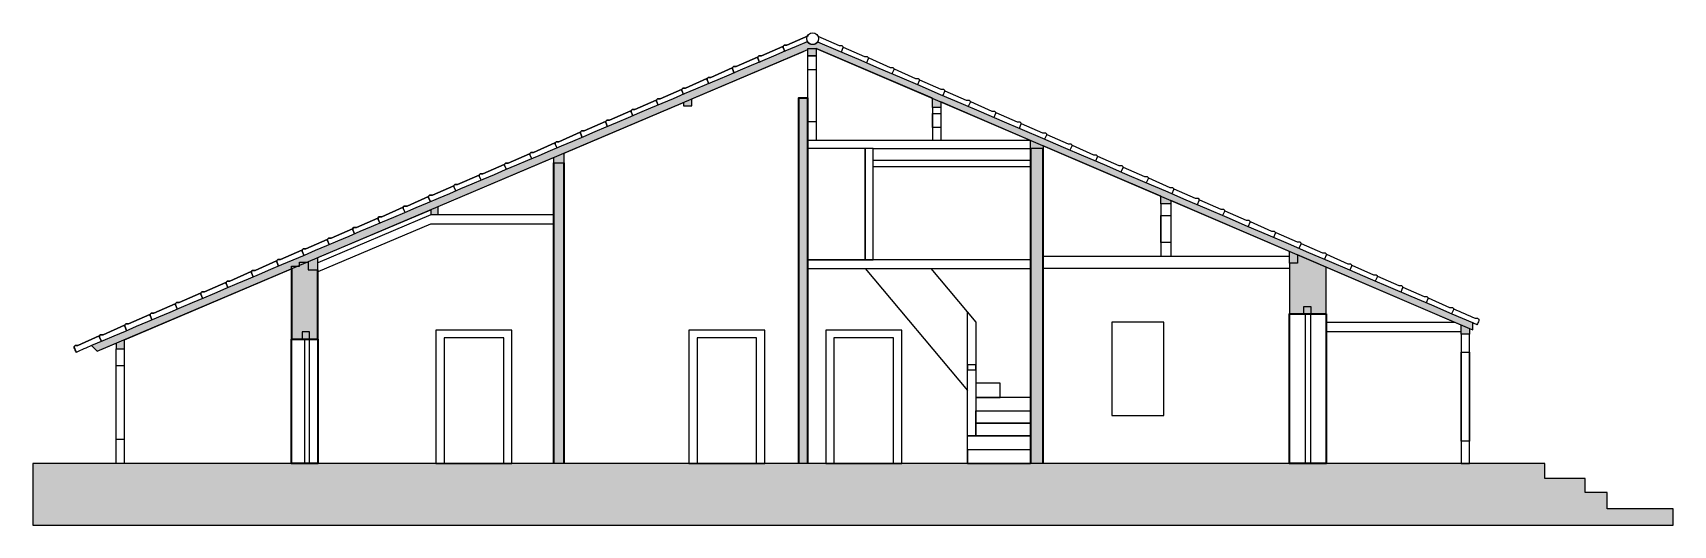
# Model space of a CAD drawing. Header units: millimetres. Extents: x -24695 to -794, y -11597 to -4423.
import ezdxf

# ---------------------------------------------------------------- set-up
doc = ezdxf.new("R2010")
doc.units = ezdxf.units.MM
for name, color, linetype, lineweight in [('A-ALV-___-___-EXI', 250, 'Continuous', 35), ('A-BAS-___-___-EXI', 250, 'Continuous', 25), ('A-COB-___-___-EXI', 250, 'Continuous', 25), ('A-ESC-___-___-EXI', 250, 'Continuous', 25), ('A-JAN-___-___-EXI', 250, 'Continuous', 25), ('A-PIL-___-___-EXI', 250, 'Continuous', 25), ('A-POR-___-___-EXI', 250, 'Continuous', 25)]:
    doc.layers.add(name, color=color, linetype=linetype, lineweight=lineweight)

msp = doc.modelspace()

# ---------------------------------------------------------------- hatches: boundary and pattern name
at = {"layer": 'A-ALV-___-___-EXI'}
h = msp.add_hatch(color=11, dxfattribs=at)
h.paths.add_polyline_path([(-16952.83884517388, -10696.91804543848), (-16952.83884517388, -6316.918045438479), (-17109.16420026303, -6316.918045438479), (-17109.16420026303, -10696.91804543848)])
h.paths.add_polyline_path([(-9973.474130058947, -10696.91804543848), (-9973.474130058947, -6108.126523715975), (-10157.22013376026, -6108.126523715975), (-10157.22013376026, -10696.91804543848)])
h.paths.add_polyline_path([(-13541.01557398562, -10696.91804543848), (-13400.87743369958, -10696.91804543848), (-13400.87743369958, -5374.506297775868), (-13541.01557398562, -5374.506297775868), (-13541.01557398562, -10044.51015479969)])
h.paths.add_polyline_path([(-20541.41460340545, -8886.483602774775), (-20541.41460340545, -7874.310243495006), (-20681.41460340545, -7874.310243495004), (-20681.41460340545, -7765.829468193783), (-20811.08895368146, -7765.829468193783), (-20811.08895368146, -7824.310243495005), (-20927.96685341277, -7824.310243495005), (-20927.96685341277, -8886.483602774775), (-20772.96685341279, -8886.483602774775), (-20772.96685341279, -8781.91509060994), (-20661.41460340544, -8781.91509060994), (-20661.41460340544, -8886.483602774775)])
h.paths.add_polyline_path([(-6267.029372578349, -8519.94645307856), (-6173.907272309672, -8519.94645307856), (-6173.485631278582, -8409.984329381768), (-6072.355022302338, -8409.984329381768), (-6072.355022302338, -8519.946453078557), (-5850.669586752559, -8519.946453078557), (-5850.669586752559, -7836.684363202518), (-6267.029372578349, -7658.170242940814), (-6267.029372578349, -7777.422036794624), (-6383.907272309671, -7777.422036794624), (-6383.907272309671, -8519.946453078557)])
at = {"layer": 'A-BAS-___-___-EXI', "true_color": 0xcb9898}
msp.add_hatch(color=253, dxfattribs=at).paths.add_polyline_path([(-794.1708199876373, -11596.91804543854), (-794.1708199876373, -11356.18410030593), (-1757.926809732399, -11356.18410030593), (-1757.926809732399, -11120.34522091558), (-2077.926809732397, -11120.34522091558), (-2077.926809732397, -10916.09219833928), (-2666.506037855447, -10916.09219833928), (-2666.506037855447, -10696.91804543853), (-24695.37120796436, -10696.91804543845), (-24695.37120796436, -11596.91804543852), (-4098.02017415936, -11596.91804543852)])
at = {"layer": 'A-COB-___-___-EXI', "true_color": 0xc19a82}
h = msp.add_hatch(color=33, dxfattribs=at)
h.paths.add_polyline_path([(-23755.92225076014, -9063.41130523664), (-23480.92225076015, -8946.680730778997), (-23480.92225076015, -9029.558356697948), (-23361.7412893678, -9029.558356697948), (-23361.7412893678, -8896.091414096298), (-20927.96685341277, -7863.015457698657), (-20927.96685341277, -7824.310243495005), (-20811.08895368146, -7824.310243495005), (-20811.08895368146, -7765.829468193783), (-20681.41460340545, -7765.829468193783), (-20681.41460340545, -7874.310243495006), (-20541.41460340545, -7874.310243495006), (-20541.41460340545, -7698.933762421387), (-18898.00424641646, -7001.347453181527), (-18898.00424641646, -7076.918045438471), (-18789.16420026303, -7076.918045438471), (-18789.16420026303, -6955.147594594357), (-17109.16420026303, -6242.029903362222), (-17109.16420026303, -6316.918045438479), (-16952.83884517388, -6316.918045438479), (-16952.83884517388, -6175.673726991885), (-15214.03927380301, -5437.597098508894), (-15214.03927380301, -5486.633959001841), (-15093.55958100006, -5486.633959001841), (-15093.55958100006, -5386.45650304937), (-13400.87743369958, -4667.955559672717), (-13400.87743369958, -4758.778658220156), (-13283.31846072216, -4758.778658220156), (-13283.31846072216, -4649.938620408569), (-11587.94509126576, -5376.829391003453), (-11587.94509126576, -5510.488980035857), (-11466.05152791222, -5510.488980035857), (-11466.05152791222, -5429.091215916333), (-10157.22013376026, -5990.252242633971), (-10157.22013376026, -6108.126523715975), (-9973.474130058947, -6108.126523715975), (-9973.474130058947, -6069.03328085854), (-8258.28465566318, -6804.420199882476), (-8258.28465566318, -6915.928802905295), (-8113.435206816001, -6915.928802905295), (-8113.435206816001, -6866.524353097144), (-6383.907272309671, -7608.058882144148), (-6383.907272309671, -7777.422036794624), (-6267.029372578349, -7777.422036794624), (-6267.029372578349, -7658.17024294042), (-3882.801117709654, -8680.40731748601), (-3882.801117709654, -8811.857277738338), (-3762.80111770965, -8811.857277738338), (-3762.80111770965, -8731.857277738332), (-3715.324802291781, -8752.21273224814), (-3715.324802291781, -8649.35060235429), (-13256.755895182, -4558.465181691597), (-13274.88348959363, -4573.753995319048), (-13294.71097628075, -4587.111249713354), (-13309.40290348464, -4591.569710224043), (-13323.04613503306, -4593.794384308135), (-13344.33498069037, -4593.922099816099), (-13355.76349835366, -4592.203035601365), (-13367.44397540668, -4588.407366582635), (-13384.48867025971, -4580.4714621648), (-13393.56980712885, -4573.48202916373), (-13401.12978567346, -4566.402703997261), (-13412.1313835447, -4553.912363232591), (-23839.33559958183, -8979.997956414956)])
h.paths.add_polyline_path([(-20772.96685341279, -8886.483602774775), (-20661.41460340544, -8886.483602774775), (-20661.41460340544, -8781.91509060994), (-20772.96685341279, -8781.91509060994)])
h.paths.add_polyline_path([(-6072.355022302338, -8519.946453078557), (-6072.355022302338, -8409.984329381768), (-6173.485631278582, -8409.984329381768), (-6173.485631278582, -8519.946453078557)])

# ---------------------------------------------------------------- linework, layer by layer
at = {"layer": 'A-ALV-___-___-EXI'}
for p, q in [((-10157.22013376025, -6108.126523715966), (-10157.22013376025, -10696.91804543847)), ((-9973.474130058936, -10696.91804543847), (-9973.474130058936, -6108.126523715966)), ((-17109.16420026301, -6316.918045438471), (-17109.16420026301, -10696.91804543847)), ((-16952.83884517386, -10696.91804543847), (-16952.83884517386, -6316.918045438471)), ((-20541.41460340543, -8886.483602774764), (-20541.41460340543, -7874.310243494996)), ((-20661.41460340542, -8886.483602774764), (-20541.41460340543, -8886.483602774764))]:
    msp.add_line(p, q, dxfattribs=at)
for points in [[(-13400.87743369956, -10696.91804543847), (-13400.87743369956, -5374.506297775861), (-13541.0155739856, -5374.506297775861), (-13541.0155739856, -10696.91804543847)], [(-20927.96685341275, -7863.015457698648), (-20927.96685341275, -8886.483602774764), (-20772.96685341277, -8886.483602774764)]]:
    msp.add_lwpolyline(points, dxfattribs=at)
for points in [[(-5850.669586752552, -8519.946453078552), (-5850.669586752552, -10696.91804543851), (-6383.907272309666, -10696.91804543851), (-6383.907272309666, -8519.946453078552)], [(-20541.41460340543, -8886.483602774764), (-20541.41460340543, -10696.91804543846), (-20927.96685341275, -10696.91804543846), (-20927.96685341275, -8886.483602774764)]]:
    msp.add_lwpolyline(points, close=True, dxfattribs=at)
at = {"layer": 'A-BAS-___-___-EXI'}
msp.add_lwpolyline([(-1757.926809732395, -11356.18410030591), (-1757.926809732395, -11120.34522091557), (-2077.926809732392, -11120.34522091557), (-2077.926809732392, -10916.09219833926), (-2666.506037855443, -10916.09219833926), (-2666.506037855443, -10696.91804543851), (-6288.694420815145, -10696.9180454385), (-18228.69442081514, -10696.91804543846), (-18428.69442081514, -10696.91804543846), (-24695.37120796433, -10696.91804543844), (-24695.37120796433, -11596.91804543851), (-4098.020174159355, -11596.91804543851), (-794.1708199876373, -11596.91804543852), (-794.1708199876373, -11356.18410030592), (-1757.926809732395, -11356.18410030591), (-1757.926809732393, -11120.34522091557), (-2077.926809732394, -11120.34522091557), (-2077.926809732392, -10916.09219833926), (-2417.926809732393, -10916.09219833926)], dxfattribs=at)
at = {"layer": 'A-COB-___-___-EXI'}
for p, q in [((-10157.22013376009, -5990.252242633965), (-13400.87743369956, -5990.252242633953)), ((-20541.41460340543, -7698.933762421377), (-18898.00424641644, -7001.34745318152)), ((-18898.00424641644, -7001.34745318152), (-18898.00424641644, -7076.918045438464)), ((-20541.41460340543, -7874.310243494996), (-20541.41460340543, -7698.933762421377)), ((-9973.474130058936, -7675.928802905282), (-6383.907272309666, -7675.928802905295)), ((-6383.907272309666, -7859.328881452286), (-9973.474130058936, -7859.328881452274)), ((-5850.669586752552, -8639.94645307855), (-3977.170553664134, -8639.946453078555)), ((-3882.801117709645, -8779.946453078555), (-5850.669586752552, -8779.94645307855))]:
    msp.add_line(p, q, dxfattribs=at)
for points in [[(-13399.03318969373, -4466.170053144828), (-13709.98007603958, -4603.691083797744), (-13749.98003594469, -4603.747719386353), (-13764.10213368835, -4617.909864538774), (-13764.07381589405, -4637.909844491335), (-13737.85929448259, -4697.183133611118), (-13764.07381589405, -4637.909844491335), (-13764.10213368835, -4617.909864538774), (-13749.98003594469, -4603.747719386353), (-13709.98007603958, -4603.691083797744)], [(-14136.73089504451, -4778.582026345157), (-14447.67778139037, -4916.103056998072), (-14487.67774129548, -4916.159692586682), (-14501.79983903914, -4930.321837739101), (-14501.77152124483, -4950.321817691666), (-14475.55699983337, -5009.595106811449), (-14501.77152124483, -4950.321817691666), (-14501.79983903914, -4930.321837739101), (-14487.67774129548, -4916.159692586682), (-14447.67778139037, -4916.103056998072)], [(-13767.88204236913, -4622.376039744995), (-14078.82892871498, -4759.897070397911), (-14118.82888862009, -4759.953705986521), (-14132.95098636375, -4774.115851138942), (-14132.92266856945, -4794.115831091501), (-14106.70814715799, -4853.389120211286), (-14132.92266856945, -4794.115831091501), (-14132.95098636375, -4774.115851138942), (-14118.82888862009, -4759.953705986521), (-14078.82892871498, -4759.897070397911)], [(-13283.31846072214, -4758.778658220149), (-13283.31846072214, -5990.252242633953), (-13400.87743369956, -5990.252242633953), (-13400.87743369956, -4758.778658220149)], [(-14505.57974771992, -4934.788012945315), (-14816.52663406577, -5072.309043598229), (-14856.5265939709, -5072.36567918684), (-14870.64869171456, -5086.527824339259), (-14870.62037392025, -5106.52780429182), (-14844.40585250879, -5165.801093411603), (-14870.62037392025, -5106.52780429182), (-14870.64869171456, -5086.527824339259), (-14856.5265939709, -5072.36567918684), (-14816.52663406577, -5072.309043598229)], [(-13400.87743369956, -5720.707302404125), (-13400.87743369956, -4956.45715185334), (-13283.31846072214, -4956.45715185334), (-13283.31846072214, -5720.707302404125)], [(-15243.27745307073, -5247.199986145641), (-15554.22433941658, -5384.721016798555), (-15594.22429932169, -5384.777652387165), (-15608.34639706535, -5398.939797539586), (-15608.31807927105, -5418.939777492145), (-15582.10355785959, -5478.21306661193), (-15608.31807927105, -5418.939777492145), (-15608.34639706535, -5398.939797539586), (-15594.22429932169, -5384.777652387165), (-15554.22433941658, -5384.721016798555)], [(-14874.42860039532, -5090.993999545473), (-15185.37548674117, -5228.515030198389), (-15225.37544664628, -5228.571665786999), (-15239.49754438994, -5242.733810939418), (-15239.46922659564, -5262.733790891979), (-15213.25470518418, -5322.007080011763), (-15239.46922659564, -5262.733790891979), (-15239.49754438994, -5242.733810939418), (-15225.37544664628, -5228.571665786999), (-15185.37548674117, -5228.515030198389)], [(-15612.12630574614, -5403.405972745798), (-15923.07319209199, -5540.927003398714), (-15963.0731519971, -5540.983638987324), (-15977.19524974076, -5555.145784139745), (-15977.16693194646, -5575.145764092304), (-15950.952410535, -5634.419053212088), (-15977.16693194646, -5575.145764092304), (-15977.19524974076, -5555.145784139745), (-15963.0731519971, -5540.983638987324), (-15923.07319209199, -5540.927003398714)], [(-16349.82401109692, -5715.817945946114), (-16660.77089744277, -5853.33897659903), (-16700.77085734789, -5853.39561218764), (-16714.89295509154, -5867.557757340058), (-16714.86463729724, -5887.55773729262), (-16688.65011588578, -5946.831026412404), (-16714.86463729724, -5887.55773729262), (-16714.89295509154, -5867.557757340058), (-16700.77085734789, -5853.39561218764), (-16660.77089744277, -5853.33897659903)], [(-15980.97515842151, -5559.611959345965), (-16291.92204476736, -5697.13298999888), (-16331.92200467247, -5697.18962558749), (-16346.04410241613, -5711.351770739912), (-16346.01578462183, -5731.351750692471), (-16319.80126321037, -5790.625039812255), (-16346.01578462183, -5731.351750692471), (-16346.04410241613, -5711.351770739912), (-16331.92200467247, -5697.18962558749), (-16291.92204476736, -5697.13298999888)], [(-11587.94509126575, -5805.154832851726), (-11587.94509126575, -5598.258383255103), (-11466.05152791221, -5598.258383255103), (-11466.05152791221, -5805.154832851726)], [(-16718.67286377234, -5872.023932546277), (-17029.61975011819, -6009.544963199192), (-17069.61971002332, -6009.601598787801), (-17083.74180776699, -6023.763743940229), (-17083.71348997268, -6043.763723892782), (-17057.49896856122, -6103.037013012566), (-17083.71348997268, -6043.763723892782), (-17083.74180776699, -6023.763743940229), (-17069.61971002332, -6009.601598787801), (-17029.61975011819, -6009.544963199192)], [(-17456.37056912318, -6184.43590574663), (-17767.31745546903, -6321.956936399548), (-17807.31741537414, -6322.013571988158), (-17821.4395131178, -6336.175717140579), (-17821.4111953235, -6356.175697093142), (-17795.19667391204, -6415.448986212926), (-17821.4111953235, -6356.175697093142), (-17821.4395131178, -6336.175717140579), (-17807.31741537414, -6322.013571988158), (-17767.31745546903, -6321.956936399548)], [(-17087.52171644775, -6028.229919146445), (-17398.46860279364, -6165.750949799378), (-17438.46856269874, -6165.807585387988), (-17452.5906604424, -6179.96973054041), (-17452.56234264809, -6199.969710492969), (-17426.34782123663, -6259.242999612752), (-17452.56234264809, -6199.969710492969), (-17452.5906604424, -6179.96973054041), (-17438.46856269874, -6165.807585387988), (-17398.46860279364, -6165.750949799378)], [(-13400.87743369956, -6108.126523715966), (-13400.87743369956, -7730.894743582813), (-12566.41017019088, -7730.894743582813), (-12566.41017019088, -6108.126523715966)], [(-17825.21942179857, -6340.641892346781), (-18136.16630814443, -6478.162922999699), (-18176.16626804953, -6478.21955858831), (-18190.28836579319, -6492.381703740732), (-18190.26004799889, -6512.381683693291), (-18164.04552658743, -6571.654972813075), (-18190.26004799889, -6512.381683693291), (-18190.28836579319, -6492.381703740732), (-18176.16626804953, -6478.21955858831), (-18136.16630814443, -6478.162922999699)], [(-10157.22013376025, -6277.366276028087), (-10157.22013376025, -6375.59281865471), (-12452.59601103014, -6375.59281865471), (-12452.59601103014, -6277.366276028087)], [(-18562.91712714937, -6653.053865547119), (-18873.86401349522, -6790.574896200033), (-18913.86397340035, -6790.631531788644), (-18927.986071144, -6804.793676941065), (-18927.9577533497, -6824.793656893624), (-18901.74323193824, -6884.066946013408), (-18927.9577533497, -6824.793656893624), (-18927.986071144, -6804.793676941065), (-18913.86397340035, -6790.631531788644), (-18873.86401349522, -6790.574896200033)], [(-18194.06827447396, -6496.847878946957), (-18505.01516081981, -6634.368909599871), (-18545.01512072492, -6634.425545188481), (-18559.13721846858, -6648.5876903409), (-18559.10890067428, -6668.587670293462), (-18532.89437926281, -6727.860959413246), (-18559.10890067428, -6668.587670293462), (-18559.13721846858, -6648.5876903409), (-18545.01512072492, -6634.425545188481), (-18505.01516081981, -6634.368909599871)], [(-18931.76597982477, -6809.259852147279), (-19242.71286617063, -6946.780882800195), (-19282.71282607574, -6946.837518388804), (-19296.8349238194, -6960.999663541226), (-19296.8066060251, -6980.999643493785), (-19270.59208461363, -7040.272932613568), (-19296.8066060251, -6980.999643493785), (-19296.8349238194, -6960.999663541226), (-19282.71282607574, -6946.837518388804), (-19242.71286617063, -6946.780882800195)], [(-19669.46368517555, -7121.671825347596), (-19980.41057152139, -7259.19285600051), (-20020.41053142651, -7259.249491589121), (-20034.53262917017, -7273.411636741539), (-20034.50431137586, -7293.4116166941), (-20008.28978996441, -7352.684905813885), (-20034.50431137586, -7293.4116166941), (-20034.53262917017, -7273.411636741539), (-20020.41053142651, -7259.249491589121), (-19980.41057152139, -7259.19285600051)], [(-19300.61483250015, -6965.465838747431), (-19611.56171884601, -7102.986869400345), (-19651.56167875112, -7103.043504988956), (-19665.68377649478, -7117.205650141379), (-19665.65545870048, -7137.205630093936), (-19639.44093728902, -7196.478919213721), (-19665.65545870048, -7137.205630093936), (-19665.68377649478, -7117.205650141379), (-19651.56167875112, -7103.043504988956), (-19611.56171884601, -7102.986869400345)], [(-8258.284655663174, -7480.299378949396), (-8258.284655663174, -7083.828779439219), (-8113.435206815994, -7083.828779439219), (-8113.435206815994, -7480.299378949396)], [(-20038.31253785094, -7277.877811947758), (-20349.25942419679, -7415.398842600673), (-20389.25938410191, -7415.455478189283), (-20403.38148184556, -7429.617623341702), (-20403.35316405126, -7449.617603294263), (-20377.1386426398, -7508.890892414047), (-20403.35316405126, -7449.617603294263), (-20403.38148184556, -7429.617623341702), (-20389.25938410191, -7415.455478189283), (-20349.25942419679, -7415.398842600673)], [(-20776.01024320181, -7590.289785148072), (-21086.95712954766, -7727.810815800989), (-21126.95708945278, -7727.867451389598), (-21141.07918719643, -7742.029596542018), (-21141.05086940213, -7762.02957649458), (-21114.83634799067, -7821.302865614362), (-21141.05086940213, -7762.02957649458), (-21141.07918719643, -7742.029596542018), (-21126.95708945278, -7727.867451389598), (-21086.95712954766, -7727.810815800989)], [(-20407.16139052638, -7434.083798547923), (-20718.10827687223, -7571.604829200838), (-20758.10823677734, -7571.661464789447), (-20772.230334521, -7585.82360994187), (-20772.2020167267, -7605.823589894427), (-20745.98749531524, -7665.096879014211), (-20772.2020167267, -7605.823589894427), (-20772.230334521, -7585.82360994187), (-20758.10823677734, -7571.661464789447), (-20718.10827687223, -7571.604829200838)], [(-21144.85909587718, -7746.495771748256), (-21455.80598222303, -7884.016802401172), (-21495.80594212815, -7884.073437989781), (-21509.9280398718, -7898.235583142199), (-21509.8997220775, -7918.235563094761), (-21483.68520066604, -7977.508852214545), (-21509.8997220775, -7918.235563094761), (-21509.9280398718, -7898.235583142199), (-21495.80594212815, -7884.073437989781), (-21455.80598222303, -7884.016802401172)], [(-10157.22013376025, -7859.328881452286), (-10157.22013376025, -7730.894743582813), (-13400.87743369956, -7730.894743582813), (-13400.87743369956, -7859.328881452286)], [(-21882.55680122796, -8058.907744948562), (-22193.50368757381, -8196.428775601478), (-22233.50364747892, -8196.485411190088), (-22247.62574522258, -8210.647556342514), (-22247.59742742828, -8230.647536295068), (-22221.38290601682, -8289.920825414853), (-22247.59742742828, -8230.647536295068), (-22247.62574522258, -8210.647556342514), (-22233.50364747892, -8196.485411190088), (-22193.50368757381, -8196.428775601478)], [(-21513.70794855257, -7902.701758348406), (-21824.65483489842, -8040.222789001322), (-21864.65479480353, -8040.279424589931), (-21878.77689254719, -8054.441569742351), (-21878.74857475288, -8074.441549694913), (-21852.53405334143, -8133.714838814695), (-21878.74857475288, -8074.441549694913), (-21878.77689254719, -8054.441569742351), (-21864.65479480353, -8040.279424589931), (-21824.65483489842, -8040.222789001322)], [(-22251.40565390335, -8215.11373154872), (-22562.3525402492, -8352.634762201635), (-22602.35250015432, -8352.691397790242), (-22616.47459789798, -8366.853542942668), (-22616.44628010367, -8386.853522895224), (-22590.23175869221, -8446.126812015009), (-22616.44628010367, -8386.853522895224), (-22616.47459789798, -8366.853542942668), (-22602.35250015432, -8352.691397790242), (-22562.3525402492, -8352.634762201635)], [(-22989.10335925419, -8527.52570474905), (-23300.05024560008, -8665.046735401984), (-23340.05020550515, -8665.103370990593), (-23354.17230324881, -8679.265516143016), (-23354.1439854545, -8699.265496095577), (-23327.92946404305, -8758.538785215362), (-23354.1439854545, -8699.265496095577), (-23354.17230324881, -8679.265516143016), (-23340.05020550515, -8665.103370990593), (-23300.05024560008, -8665.046735401984)], [(-22620.25450657878, -8371.319718148894), (-22931.20139292463, -8508.84074880181), (-22971.20135282974, -8508.89738439042), (-22985.3234505734, -8523.05952954284), (-22985.2951327791, -8543.059509495408), (-22959.08061136764, -8602.332798615193), (-22985.2951327791, -8543.059509495408), (-22985.3234505734, -8523.05952954284), (-22971.20135282974, -8508.89738439042), (-22931.20139292463, -8508.84074880181)], [(-23726.801064605, -8839.937677949407), (-24037.74795095085, -8977.458708602322), (-24077.74791085597, -8977.515344190932), (-24091.87000859962, -8991.677489343352), (-24091.84169080532, -9011.677469295915), (-24091.87000859962, -8991.677489343352), (-24077.74791085597, -8977.515344190932), (-24037.74795095085, -8977.458708602322)], [(-23357.95221192959, -8683.731691349238), (-23668.89909827544, -8821.252722002151), (-23708.89905818056, -8821.30935759076), (-23723.02115592422, -8835.471502743185), (-23722.99283812992, -8855.471482695746), (-23694.20096302091, -8920.57239035109), (-23722.99283812992, -8855.471482695746), (-23723.02115592422, -8835.471502743185), (-23708.89905818056, -8821.30935759076), (-23668.89909827544, -8821.252722002151)], [(-20661.41460340542, -8886.483602774764), (-20661.41460340542, -8781.91509060993), (-20772.96685341277, -8781.91509060993), (-20772.96685341277, -8886.483602774764)]]:
    msp.add_lwpolyline(points, close=True, dxfattribs=at)
for points in [[(-13257.73939454452, -4472.218016814339), (-12946.79250819865, -4609.739047467261), (-12906.79254829355, -4609.795683055871), (-12892.6704505499, -4623.957828208289), (-12892.6987683442, -4643.957808160854), (-12918.91328975566, -4703.231097280637)], [(-23839.3355995818, -8979.997956414945), (-23755.92225076012, -9063.411305236628), (-13467.8388451739, -4696.378992501324)], [(-18789.16420026301, -7076.918045438464), (-18789.16420026301, -6955.14759459435), (-17109.16420026301, -6242.029903362215), (-17109.16420026301, -6316.918045438471), (-16952.83884517386, -6316.918045438471), (-16952.83884517386, -6175.673726991877), (-15214.03927380299, -5437.597098508888), (-15214.03927380299, -5486.633959001835), (-15093.55958100004, -5486.633959001835), (-15093.55958100004, -5386.456503049364), (-13400.87743369956, -4667.955559672712)], [(-11587.94509126575, -5510.488980035851), (-11587.94509126575, -5376.829391003447), (-13283.31846072214, -4649.938620408564), (-13283.31846072214, -4758.778658220149), (-13400.87743369956, -4758.778658220149), (-13400.87743369956, -4667.955559672712), (-13400.87743369956, -4649.938620408437), (-13283.31846072209, -4649.938620408437), (-3762.801117709647, -8731.857277738325), (-3762.801117709647, -8811.857277738323), (-3882.801117709645, -8811.857277738323), (-3882.801117709645, -8680.407317485999), (-6267.029372578342, -7658.170242940411), (-6267.029372578342, -7777.422036794615), (-6383.907272309666, -7777.422036794615), (-6383.907272309666, -7608.058882144139), (-8113.435206815992, -6866.524353097137), (-8113.435206815992, -6915.928802905284), (-8113.435206815994, -7675.928802905289)], [(-12887.09054186912, -4631.139388029891), (-12576.14365552325, -4768.660418682813), (-12536.14369561815, -4768.717054271422), (-12522.02159787449, -4782.879199423841), (-12522.0499156688, -4802.879179376405), (-12548.26443708026, -4862.152468496189)], [(-12516.44168919373, -4790.060759245439), (-12205.49480284786, -4927.581789898361), (-12165.49484294273, -4927.638425486971), (-12151.37274519908, -4941.800570639389), (-12151.40106299338, -4961.800550591952), (-12177.61558440484, -5021.073839711736)], [(-12145.79283651829, -4948.982130460986), (-11834.84595017242, -5086.503161113907), (-11794.84599026732, -5086.559796702516), (-11780.72389252367, -5100.721941854937), (-11780.75221031797, -5120.7219218075), (-11806.96673172943, -5179.995210927284)], [(-11775.14398384289, -5107.903501676537), (-11464.19709749702, -5245.424532329461), (-11424.19713759193, -5245.481167918072), (-11410.07503984827, -5259.643313070488), (-11410.10335764258, -5279.643293023052), (-11436.31787905404, -5338.916582142835)], [(-8258.284655663174, -6915.928802905284), (-8258.284655663174, -6804.42019988247), (-9973.474130058936, -6069.033280858534), (-9973.474130058936, -6108.126523715966), (-10157.22013376025, -6108.126523715966), (-10157.22013376025, -5990.252242633965), (-11466.05152791221, -5429.091215916326), (-11466.05152791221, -5510.488980035851), (-11466.05152791221, -5990.25224263396)], [(-11404.49513116749, -5266.824872892094), (-11093.54824482163, -5404.345903545016), (-11053.54828491653, -5404.402539133625), (-11039.42618717287, -5418.564684286045), (-11039.45450496717, -5438.564664238608), (-11065.66902637863, -5497.837953358391)], [(-11033.84627849207, -5425.746244107643), (-10722.8993921462, -5563.267274760566), (-10682.8994322411, -5563.323910349176), (-10668.77733449745, -5577.486055501594), (-10668.80565229175, -5597.486035454158), (-10695.02017370322, -5656.759324573942)], [(-11466.05152791221, -5510.488980035851), (-11587.94509126575, -5510.488980035851), (-11587.94509126575, -5990.25224263396)], [(-10663.19742581669, -5584.66761532319), (-10352.25053947083, -5722.18864597611), (-10312.25057956572, -5722.245281564721), (-10298.12848182207, -5736.40742671714), (-10298.15679961637, -5756.407406669704), (-10324.37132102783, -5815.680695789488)], [(-10292.54857314128, -5743.588986538744), (-9981.601686795408, -5881.110017191668), (-9941.60172689031, -5881.166652780279), (-9927.479629146655, -5895.328797932695), (-9927.50794694096, -5915.328777885259), (-9953.72246835242, -5974.602067005042)], [(-9921.899720465884, -5902.510357754288), (-9610.952834120015, -6040.031388407211), (-9570.952874214921, -6040.088023995821), (-9556.830776471263, -6054.25016914824), (-9556.85909426557, -6074.250149100809), (-9583.07361567703, -6133.523438220589)], [(-12452.59601103014, -6108.126523715966), (-12566.41017019088, -6108.126523715966), (-12566.41017019088, -7730.894743582813), (-12452.59601103014, -7730.894743582813), (-12452.59601103014, -6108.126523715966), (-10152.59601103013, -6108.126523715974)], [(-9551.25086779048, -6061.431728969842), (-9240.303981444584, -6198.952759622777), (-9200.304021539512, -6199.009395211387), (-9186.181923795859, -6213.171540363805), (-9186.210241590163, -6233.17152031637), (-9212.424763001623, -6292.444809436151)], [(-9180.602015115079, -6220.353100185397), (-8869.655128769213, -6357.874130838318), (-8829.655168864114, -6357.930766426929), (-8815.533071120457, -6372.092911579348), (-8815.56138891476, -6392.092891531913), (-8841.775910326221, -6451.366180651696)], [(-8809.95316243967, -6379.274471400958), (-8499.0062760938, -6516.795502053883), (-8459.006316188688, -6516.852137642492), (-8444.884218445031, -6531.01428279491), (-8444.912536239339, -6551.014262747475), (-8471.1270576508, -6610.287551867256)], [(-8439.304309764255, -6538.195842616507), (-8128.357423418387, -6675.716873269428), (-8088.357463513288, -6675.773508858039), (-8074.235365769631, -6689.935654010458), (-8074.263683563938, -6709.935633963024), (-8100.478204975399, -6769.208923082804)], [(-8113.435206815992, -6915.928802905284), (-8258.284655663174, -6915.928802905284), (-8258.284655663174, -7675.928802905288)], [(-8068.65545708885, -6697.117213832047), (-7757.708570742977, -6834.63824448497), (-7717.708610837881, -6834.694880073581), (-7703.586513094227, -6848.857025225997), (-7703.614830888532, -6868.857005178563), (-7729.829352299993, -6928.130294298346)], [(-7698.006604413452, -6856.038585047606), (-7387.059718067586, -6993.559615700529), (-7347.059758162486, -6993.616251289139), (-7332.93766041883, -7007.778396441557), (-7332.965978213135, -7027.778376394123), (-7359.180499624596, -7087.051665513904)], [(-17109.16420026301, -7076.918045438468), (-18789.16420026301, -7076.918045438464), (-18898.00424641644, -7076.918045438464), (-20541.41460340543, -7774.504354678325)], [(-7327.35775173805, -7014.959956263154), (-7016.41086539218, -7152.480986916076), (-6976.410905487082, -7152.537622504687), (-6962.288807743426, -7166.699767657104), (-6962.317125537731, -7186.699747609669), (-6988.531646949192, -7245.973036729451)], [(-17112.49267732431, -7209.076644879032), (-18898.50603378637, -7209.076644879026), (-20541.41460340543, -7906.449958017258)], [(-6956.708899062639, -7173.8813274787), (-6645.762012716772, -7311.402358131623), (-6605.762052811673, -7311.458993720233), (-6591.639955068015, -7325.621138872651), (-6591.668272862321, -7345.621118825217), (-6617.882794273781, -7404.894407944998)], [(-6586.060046387242, -7332.802698694249), (-6275.113160041371, -7470.323729347173), (-6235.113200136273, -7470.380364935782), (-6220.991102392619, -7484.5425100882), (-6221.019420186923, -7504.542490040766), (-6247.233941598384, -7563.815779160548)], [(-6215.411193711841, -7491.724069909806), (-5904.464307365973, -7629.245100562727), (-5864.464347460863, -7629.301736151337), (-5850.342249717206, -7643.463881303756), (-5850.370567511511, -7663.463861256322), (-5876.585088922972, -7722.737150376104)], [(-23755.92225076012, -9063.411305236628), (-23480.92225076011, -8946.680730778988), (-23480.92225076011, -9029.558356697939), (-23361.74128936778, -9029.558356697939), (-23361.74128936778, -8896.091414096289), (-20927.96685341275, -7863.015457698648), (-20927.96685341275, -7824.310243494996), (-20811.08895368143, -7824.310243494996), (-20811.08895368143, -7765.829468193775), (-20681.41460340542, -7765.829468193775), (-20681.41460340542, -7874.310243494996), (-20541.41460340543, -7874.310243494996)], [(-6383.907272309666, -7777.422036794615), (-6383.907272309666, -8519.946453078552), (-6173.907272309666, -8519.946453078552), (-6173.907272309666, -8409.98432938176)], [(-6072.35502230233, -8519.946453078552), (-6173.485631278573, -8519.946453078552), (-6173.485631278573, -8409.98432938176), (-6072.35502230233, -8409.98432938176), (-6072.35502230233, -8519.946453078548), (-5850.669586752552, -8519.946453078552), (-5850.669586752552, -7836.684363202508)], [(-5844.762341036428, -7650.645441125354), (-5533.815454690557, -7788.166471778279), (-5493.81549478546, -7788.223107366888), (-5479.693397041806, -7802.385252519305), (-5479.72171483611, -7822.38523247187), (-5505.936236247571, -7881.658521591652)], [(-5474.113488361015, -7809.566812340898), (-5163.166602015148, -7947.087842993821), (-5123.166642110049, -7947.14447858243), (-5109.044544366392, -7961.306623734849), (-5109.072862160697, -7981.306603687414), (-5135.287383572157, -8040.579892807198)], [(-5103.464635685616, -7968.488183556454), (-4792.517749339746, -8106.009214209377), (-4752.517789434647, -8106.065849797987), (-4738.395691690993, -8120.227994950404), (-4738.424009485298, -8140.22797490297), (-4764.638530896757, -8199.501264022752)], [(-4732.815783010217, -8127.409554772002), (-4421.868896664351, -8264.930585424923), (-4381.868936759252, -8264.987221013533), (-4367.746839015594, -8279.149366165952), (-4367.775156809899, -8299.149346118518), (-4393.98967822136, -8358.4226352383)], [(-4362.166930334813, -8286.330925987548), (-4051.220043988943, -8423.851956640472), (-4011.220084083839, -8423.90859222908), (-3997.097986340185, -8438.070737381498), (-3997.12630413449, -8458.070717334067), (-4023.340825545949, -8517.344006453848)], [(-3762.801117709647, -8731.857277738325), (-3715.324802291777, -8752.212732248128), (-3715.324802291777, -8649.35060235428)]]:
    msp.add_lwpolyline(points, dxfattribs=at)
msp.add_circle((-13332.3936344733, -4508.147975095056), 85, dxfattribs=at)
msp.add_open_spline([(-3991.518077659403, -8445.252297203098), (-3887.869115544106, -8491.092640754076), (-3784.220153428808, -8536.932984305051), (-3680.57119131351, -8582.773327856028), (-3667.237871345153, -8582.792206385575), (-3653.904551376796, -8582.811084915113), (-3640.571231408439, -8582.829963444648), (-3635.863865493886, -8587.550678495449), (-3631.156499579334, -8592.271393546253), (-3626.449133664781, -8596.99210859706), (-3626.45857292955, -8603.658768581254), (-3626.468012194319, -8610.32542856544), (-3626.477451459087, -8616.992088549627), (-3635.312487048405, -8636.968864423188), (-3644.147522637724, -8656.945640296744), (-3652.982558227043, -8676.9224161703), (-3673.763306248621, -8667.731811564952), (-3694.544054270199, -8658.541206959615), (-3715.324802291777, -8649.350602354276), (-6895.801833255176, -7285.722128800052), (-10076.27886421858, -5922.093655245823), (-13256.75589518198, -4558.465181691594), (-13257.98031309866, -4559.642200388355), (-13259.92200321001, -4561.442559016388), (-13262.73465405283, -4563.922075342978), (-13264.92879908873, -4565.802477685647), (-13267.31643480196, -4567.778661046902), (-13269.87457351434, -4569.834781761012), (-13272.45795250747, -4571.870709890863), (-13274.90033238791, -4573.771876775665), (-13277.2416555026, -4575.565754920736), (-13280.36036286621, -4577.905287623486), (-13283.94447056257, -4580.51945610232), (-13287.28530840511, -4582.844235225056), (-13289.6796760283, -4584.388576002674), (-13291.40364742248, -4585.417955411718), (-13292.55021292145, -4586.051703083337), (-13293.62958144741, -4586.60216816682), (-13294.71563803254, -4587.120576732873), (-13295.77372410681, -4587.583023181781), (-13296.76476007088, -4587.962330342057), (-13297.76317800466, -4588.310080119208), (-13298.83135275994, -4588.668936721952), (-13299.96637642179, -4589.038476069201), (-13301.51117212324, -4589.505767928801), (-13303.57821155494, -4590.084992489829), (-13306.37346767038, -4590.845046000391), (-13309.36948715433, -4591.576129876827), (-13312.56600462004, -4592.268695836517), (-13317.04471096326, -4593.101341134293), (-13323.00111721563, -4593.878445400672), (-13330.41891162297, -4594.306603965043), (-13337.7050670175, -4594.319732258106), (-13344.48890557819, -4593.970610935339), (-13349.37247993955, -4593.437120903461), (-13353.05014455587, -4592.81012184695), (-13355.75928814543, -4592.225275925723), (-13358.49369298429, -4591.506988058304), (-13361.27999220973, -4590.654780565873), (-13364.3081778596, -4589.60617189375), (-13367.40325984305, -4588.436939342051), (-13370.7426352082, -4587.090270233839), (-13374.0369207392, -4585.682107021733), (-13377.14450495951, -4584.288903746281), (-13380.06442279395, -4582.891184348986), (-13382.00448848408, -4581.897075659518), (-13383.42791084999, -4581.109881165505), (-13384.4977094775, -4580.472950448893), (-13385.51327279824, -4579.827090027694), (-13386.45196302038, -4579.188497288778), (-13387.40697524896, -4578.497581095315), (-13388.47794311352, -4577.683322968073), (-13389.62291324875, -4576.796202321007), (-13390.78779818775, -4575.867577143791), (-13391.85776334009, -4574.976058749363), (-13392.79922894548, -4574.1648298833), (-13393.56277786197, -4573.488228077811), (-13394.36850237964, -4572.774432787803), (-13395.4754581255, -4571.806461652262), (-13396.94934939823, -4570.503191010539), (-13398.89992560502, -4568.687266177803), (-13401.08894821807, -4566.472159092577), (-13403.52299556333, -4563.840321435414), (-13407.04469415203, -4559.907845223224), (-13410.01098228893, -4556.44500465988), (-13412.13138354469, -4553.912363232584), (-16887.86612222372, -6029.274227626706), (-20363.60086090276, -7504.636092020827), (-23839.3355995818, -8979.997956414945), (-23913.64059200089, -9012.860479208519), (-23987.94558441998, -9045.723002002089), (-24062.25057683908, -9078.585524795657), (-24072.11428149449, -9056.282839629072), (-24081.97798614991, -9033.980154462492), (-24091.84169080532, -9011.677469295912), (-24083.1035170015, -9031.435232335843), (-24074.36534319769, -9051.19299537577), (-24065.62716939387, -9070.950758415698)], degree=3, knots=[0, 0, 0, 0, 1, 1, 1, 2, 2, 2, 3, 3, 3, 4, 4, 4, 5, 5, 5, 6, 6, 6, 7, 7, 7, 7.020833333333333, 7.03125, 7.041666666666666, 7.052083333333333, 7.0625, 7.072916666666666, 7.083333333333333, 7.09375, 7.104166666666666, 7.125, 7.145833333333333, 7.166666666666666, 7.177083333333333, 7.1875, 7.197916666666666, 7.208333333333333, 7.21875, 7.229166666666666, 7.239583333333333, 7.25, 7.260416666666666, 7.270833333333333, 7.291666666666666, 7.3125, 7.333333333333333, 7.354166666666666, 7.375, 7.416666666666666, 7.458333333333333, 7.5, 7.541666666666666, 7.583333333333333, 7.604166666666666, 7.625, 7.645833333333333, 7.666666666666666, 7.6875, 7.708333333333333, 7.729166666666666, 7.75, 7.770833333333333, 7.791666666666666, 7.8125, 7.822916666666666, 7.833333333333333, 7.84375, 7.854166666666666, 7.864583333333333, 7.875, 7.885416666666666, 7.895833333333333, 7.90625, 7.911458333333333, 7.916666666666666, 7.921875, 7.927083333333333, 7.9375, 7.947916666666666, 7.958333333333333, 7.96875, 7.979166666666666, 8, 8, 8, 9, 9, 9, 10, 10, 10, 11, 11, 11, 12, 12, 12, 12], dxfattribs=at)
at = {"layer": 'A-ESC-___-___-EXI'}
msp.add_line((-12566.41017019088, -7859.328881452286), (-11075.14291571811, -9636.551989488316), dxfattribs=at)
msp.add_lwpolyline([(-11610.08758659289, -7859.328881452286), (-10957.22013376025, -8637.386013853416), (-10957.22013376025, -10297.38601385342), (-11077.22013376025, -10297.38601385342), (-11077.22013376025, -8494.37558274211)], dxfattribs=at)
for points in [[(-11077.22013376025, -9258.533971575831), (-11077.22013376025, -9334.536748978671), (-10957.22013376025, -9334.536748978671), (-10957.22013376025, -9258.533971575831)], [(-10957.22013376025, -9527.657695171027), (-10957.22013376025, -9734.55414476765), (-10599.41744950318, -9734.55414476765), (-10599.41744950318, -9527.657695171027)], [(-10957.22013376025, -9734.55414476765), (-10957.22013376025, -9928.360428964079), (-10157.22013376025, -9928.360428964079), (-10157.22013376025, -9734.55414476765)], [(-10157.22013376025, -9928.360428964079), (-10157.22013376025, -10108.9967296786), (-10957.22013376025, -10108.9967296786), (-10957.22013376025, -9928.360428964079)], [(-10157.22013376025, -10108.9967296786), (-10157.22013376025, -10297.38601385342), (-10957.22013376025, -10297.38601385342), (-10957.22013376025, -10108.9967296786)], [(-10157.22013376025, -10297.38601385342), (-10157.22013376025, -10696.91804543847), (-11077.22013376025, -10696.91804543847), (-11077.22013376025, -10297.38601385342)], [(-11077.22013376025, -10497.15202964594), (-11077.22013376025, -10696.91804543847), (-10157.22013376025, -10696.91804543847), (-10157.22013376025, -10497.15202964594)]]:
    msp.add_lwpolyline(points, close=True, dxfattribs=at)
at = {"layer": 'A-JAN-___-___-EXI'}
msp.add_lwpolyline([(-8213.485631278574, -9997.386013853418), (-8213.485631278574, -8637.386013853416), (-8973.485631278574, -8637.386013853416), (-8973.485631278574, -9997.386013853418)], close=True, dxfattribs=at)
at = {"layer": 'A-PIL-___-___-EXI'}
for points in [[(-3882.801117709652, -8811.857277738323), (-3882.801117709652, -10696.91804543851), (-3762.801117709647, -10696.91804543851), (-3762.801117709647, -8811.857277738323)], [(-23362.15683716115, -9029.558356697939), (-23362.15683716115, -10696.91804543845), (-23480.92225076011, -10696.91804543845), (-23480.92225076011, -9029.558356697939)], [(-3882.801117709652, -10372.67008713509), (-3882.801117709652, -9077.160522538454), (-3762.801117709647, -9077.160522538454), (-3762.801117709647, -10372.67008713509)], [(-23480.92225076011, -10349.60622044097), (-23480.92225076011, -9270.759462337222), (-23362.15683716115, -9270.759462337222), (-23362.15683716115, -10349.60622044097)]]:
    msp.add_lwpolyline(points, close=True, dxfattribs=at)
at = {"layer": 'A-POR-___-___-EXI'}
for p, q in [((-20734.69072840909, -8886.483602774764), (-20734.69072840909, -10696.91804543846)), ((-20661.41460340543, -10696.91804543846), (-20661.41460340542, -8886.483602774764))]:
    msp.add_line(p, q, dxfattribs=at)
for points in [[(-6154.31690826916, -8519.946453078552), (-6154.31690826916, -10696.91804543851), (-6072.35502230233, -10696.91804543851), (-6072.35502230233, -8519.946453078552)], [(-18822.24519122355, -8756.91804543847), (-18822.24519122355, -10696.91804543846), (-17714.33956395867, -10696.91804543846), (-17714.33956395867, -8756.91804543847)], [(-15137.24519122356, -8756.91804543848), (-15137.24519122356, -10696.91804543847), (-14029.33956395867, -10696.91804543847), (-14029.33956395867, -8756.91804543848)], [(-13142.24519122355, -8756.918045438488), (-13142.24519122355, -10696.91804543848), (-12034.33956395867, -10696.91804543848), (-12034.33956395867, -8756.918045438488)], [(-18702.24519122355, -8866.483602774768), (-18702.24519122355, -10696.91804543846), (-17834.33956395867, -10696.91804543846), (-17834.33956395867, -8866.483602774768)], [(-15017.24519122356, -8866.483602774775), (-15017.24519122356, -10696.91804543847), (-14149.33956395867, -10696.91804543847), (-14149.33956395867, -8866.483602774775)], [(-13022.24519122355, -8866.483602774782), (-13022.24519122355, -10696.91804543848), (-12154.33956395867, -10696.91804543848), (-12154.33956395867, -8866.483602774782)]]:
    msp.add_lwpolyline(points, close=True, dxfattribs=at)

doc.saveas('drawing.dxf')
